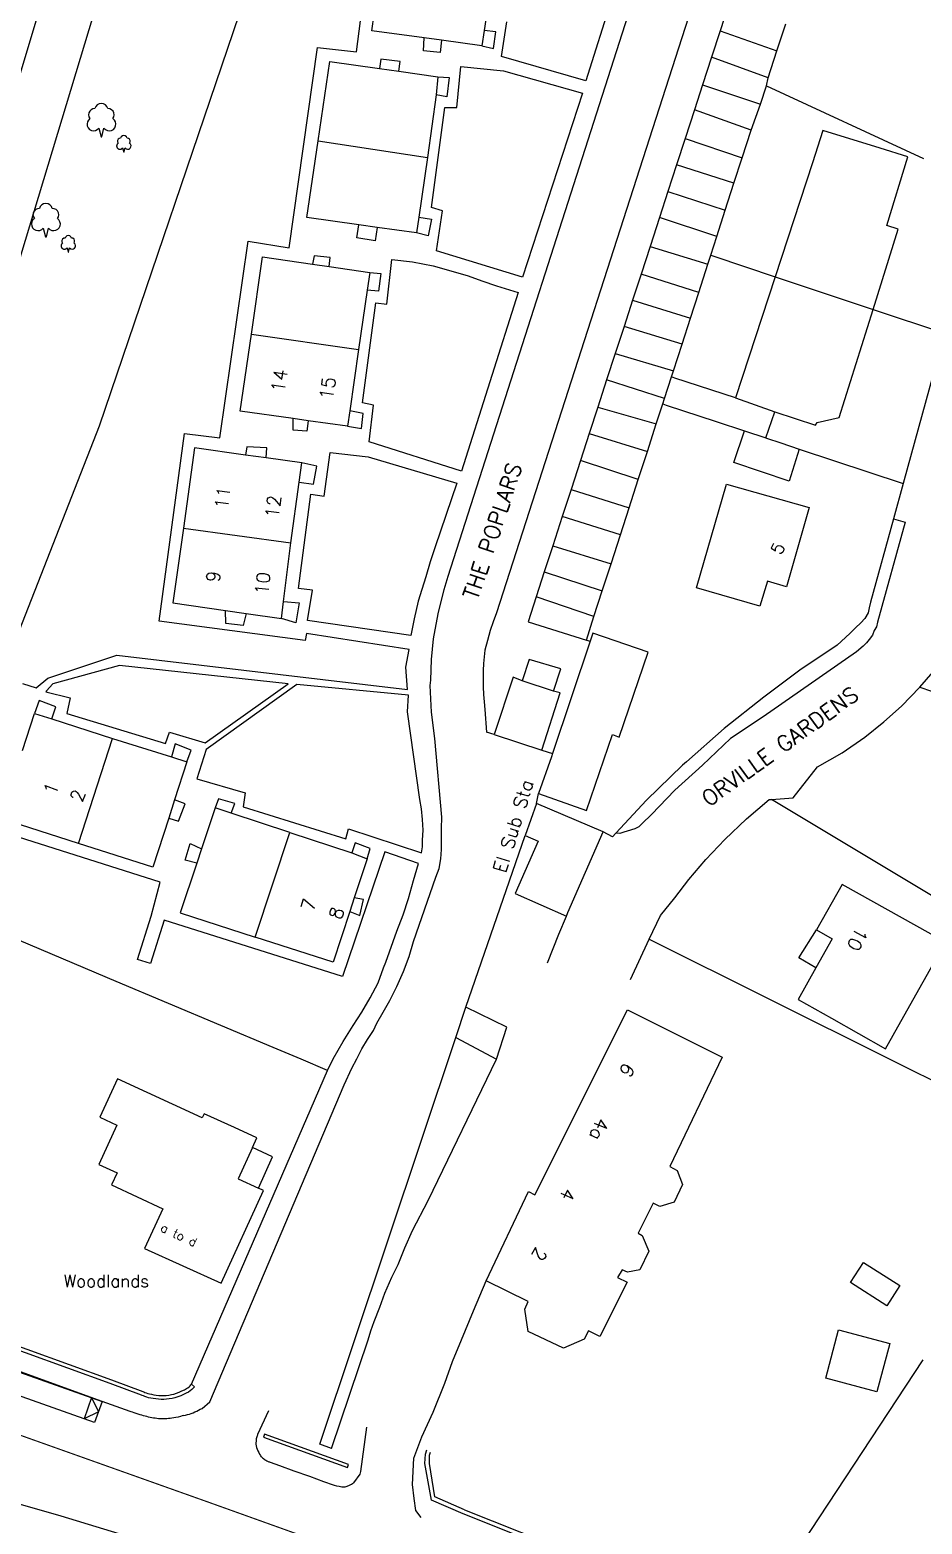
# Model space of a CAD drawing. Extents: x 427500 to 429848, y 434500 to 436505.
# Drawn here: x 428352.7 to 428433, y 435736.6 to 435871.1 of the extents above; entities that cross this region are included whole.
import ezdxf

# ---------------------------------------------------------------- set-up
doc = ezdxf.new("R2010")
doc.units = 0
doc.linetypes.add('1004', pattern=[6, 4, -2])
for name, color, linetype in [('LPTIP_Ex_Base', 8, 'Continuous'), ('PRO-MARKINGS', 7, 'Continuous'), ('PROPOSED', 1, 'Continuous')]:
    doc.layers.add(name, color=color, linetype=linetype)
doc.styles.add('MtXpl_Romans', font='romans__.ttf')

msp = doc.modelspace()

# ---------------------------------------------------------------- linework, layer by layer
at = {"layer": 'LPTIP_Ex_Base', "color": 251, "true_color": 0x636466}
for p, q in [((428339.87, 435810.97), (428370.05, 435910.85)), ((428383.7, 435908.2), (428358.95, 435835.4)), ((428390.35, 435821.9), (428411.3, 435887.25)), ((428382.1, 435869.1), (428384.3, 435886.1)), ((428335.28, 435812.07), (428356.91, 435883.93)), ((428407.5, 435881.55), (428402.75, 435866.5)), ((428414.9, 435881.35), (428394.7, 435818.6)), ((428383.5, 435871), (428384.41, 435877.56)), ((428394.35, 435876.15), (428393.6, 435871.04)), ((428415.58, 435873.32), (428414.83, 435871.01)), ((428388.21, 435870.36), (428383.5, 435871)), ((428393.6, 435871.04), (428393.4, 435869.65)), ((428394.65, 435870.9), (428393.6, 435871.04)), ((428394.45, 435869.4), (428394.65, 435870.9)), ((428395.15, 435868.7), (428395.65, 435871.8)), ((428414.83, 435871.01), (428414.06, 435868.63)), ((428414.83, 435871.01), (428419.92, 435869.21)), ((428419.92, 435869.21), (428420.73, 435871.62)), ((428376.05, 435851.45), (428378.6, 435869.5)), ((428378.6, 435869.5), (428382.1, 435869.1)), ((428388.15, 435869.2), (428388.21, 435870.36)), ((428389.77, 435870.15), (428388.21, 435870.36)), ((428389.77, 435870.15), (428389.65, 435869.05)), ((428393.4, 435869.65), (428389.77, 435870.15)), ((428393.4, 435869.65), (428394.45, 435869.4)), ((428378.66, 435861.09), (428379.7, 435868.25)), ((428379.7, 435868.25), (428384.17, 435867.61)), ((428384.3, 435868.45), (428384.17, 435867.61)), ((428386.05, 435868.25), (428384.3, 435868.45)), ((428385.92, 435867.36), (428386.05, 435868.25)), ((428389.65, 435869.05), (428388.15, 435869.2)), ((428402.75, 435866.5), (428395.15, 435868.7)), ((428414.06, 435868.63), (428413.25, 435866.15)), ((428419.14, 435866.77), (428414.06, 435868.63)), ((428419.14, 435866.77), (428419.92, 435869.21)), ((428384.17, 435867.61), (428385.92, 435867.36)), ((428385.92, 435867.36), (428389.44, 435866.86)), ((428389.44, 435866.86), (428389.27, 435865.25)), ((428389.44, 435866.86), (428390.45, 435866.8)), ((428390.45, 435866.8), (428390.25, 435865.05)), ((428391.15, 435864.1), (428391.5, 435867.8)), ((428391.5, 435867.8), (428395.35, 435867.4)), ((428395.35, 435867.4), (428402.44, 435865.4)), ((428419, 435866.04), (428419.14, 435866.77)), ((428402.44, 435865.4), (428397.04, 435848.81)), ((428413.25, 435866.15), (428412.52, 435863.89)), ((428413.25, 435866.15), (428418.47, 435864.41)), ((428418.47, 435864.41), (428419, 435866.04)), ((428419, 435866.04), (428433.14, 435859.52)), ((428389.27, 435865.25), (428388.5, 435859.6)), ((428388.85, 435855.1), (428390.05, 435864.1)), ((428390.25, 435865.05), (428389.27, 435865.25)), ((428390.05, 435864.1), (428391.15, 435864.1)), ((428417.62, 435862.06), (428418.47, 435864.41)), ((428412.52, 435863.89), (428411.68, 435861.32)), ((428417.62, 435862.06), (428412.52, 435863.89)), ((428411.68, 435861.32), (428410.9, 435858.92)), ((428411.68, 435861.32), (428416.82, 435859.58)), ((428416.82, 435859.58), (428417.62, 435862.06)), ((428424.06, 435862.04), (428423.15, 435859.1)), ((428429.24, 435860.44), (428424.06, 435862.04)), ((428377.65, 435854.2), (428378.66, 435861.09)), ((428378.66, 435861.09), (428388.5, 435859.6)), ((428431.73, 435859.67), (428429.24, 435860.44)), ((428388.5, 435859.6), (428387.71, 435854.23)), ((428410.9, 435858.92), (428410.13, 435856.54)), ((428416.07, 435857.28), (428410.9, 435858.92)), ((428416.07, 435857.28), (428416.82, 435859.58)), ((428423.15, 435859.1), (428419.78, 435848.85)), ((428429.84, 435853.46), (428431.73, 435859.67)), ((428415.29, 435854.84), (428416.07, 435857.28)), ((428410.13, 435856.54), (428409.36, 435854.18)), ((428410.13, 435856.54), (428415.29, 435854.84)), ((428389.85, 435854.8), (428388.85, 435855.1)), ((428389.3, 435851.2), (428389.85, 435854.8)), ((428414.53, 435852.49), (428415.29, 435854.84)), ((428382.33, 435853.54), (428377.65, 435854.2)), ((428382.15, 435852.35), (428382.33, 435853.54)), ((428383.97, 435853.3), (428382.33, 435853.54)), ((428383.97, 435853.3), (428383.8, 435852.1)), ((428387.5, 435852.8), (428383.97, 435853.3)), ((428387.71, 435854.23), (428387.5, 435852.8)), ((428387.71, 435854.23), (428388.85, 435854.05)), ((428388.85, 435854.05), (428388.55, 435852.55)), ((428409.36, 435854.18), (428408.52, 435851.59)), ((428414.53, 435852.49), (428409.36, 435854.18)), ((428430.85, 435853.15), (428429.84, 435853.46)), ((428369.8, 435834.35), (428372.35, 435852.05)), ((428372.35, 435852.05), (428376.05, 435851.45)), ((428383.8, 435852.1), (428382.15, 435852.35)), ((428388.55, 435852.55), (428387.5, 435852.8)), ((428413.98, 435850.79), (428414.53, 435852.49)), ((428428.59, 435845.92), (428430.85, 435853.15)), ((428372.65, 435843.69), (428373.65, 435850.65)), ((428373.65, 435850.65), (428378.16, 435850)), ((428378.3, 435850.75), (428378.16, 435850)), ((428379.75, 435850.6), (428378.3, 435850.75)), ((428379.66, 435849.78), (428379.75, 435850.6)), ((428397.04, 435848.81), (428389.3, 435851.2)), ((428408.52, 435851.59), (428407.71, 435849.08)), ((428408.52, 435851.59), (428413.72, 435849.98)), ((428413.72, 435849.98), (428413.98, 435850.79)), ((428413.98, 435850.79), (428414.25, 435850.7)), ((428414.25, 435850.7), (428419.78, 435848.85)), ((428378.16, 435850), (428379.66, 435849.78)), ((428379.66, 435849.78), (428383.3, 435849.25)), ((428383.3, 435849.25), (428383.07, 435847.66)), ((428383.3, 435849.25), (428384.3, 435849.15)), ((428384.85, 435846.4), (428385.3, 435850.4)), ((428385.3, 435850.4), (428387.15, 435850.2)), ((428387.15, 435850.2), (428389, 435849.85)), ((428389, 435849.85), (428390.6, 435849.4)), ((428390.6, 435849.4), (428392.15, 435848.95)), ((428412.9, 435847.44), (428413.72, 435849.98)), ((428384.3, 435849.15), (428384.1, 435847.55)), ((428392.15, 435848.95), (428393.4, 435848.5)), ((428393.4, 435848.5), (428394.7, 435848.05)), ((428394.7, 435848.05), (428396.65, 435847.45)), ((428407.71, 435849.08), (428406.95, 435846.76)), ((428412.9, 435847.44), (428407.71, 435849.08)), ((428419.78, 435848.85), (428416.2, 435837.95)), ((428419.78, 435848.85), (428428.59, 435845.92)), ((428383.07, 435847.66), (428382.3, 435842.3)), ((428384.1, 435847.55), (428383.07, 435847.66)), ((428396.65, 435847.45), (428391.56, 435831.37)), ((428406.95, 435846.76), (428406.18, 435844.39)), ((428406.95, 435846.76), (428412.15, 435845.13)), ((428412.15, 435845.13), (428412.9, 435847.44)), ((428382.65, 435837.5), (428383.85, 435846.5)), ((428383.85, 435846.5), (428384.85, 435846.4)), ((428425.55, 435836.2), (428428.59, 435845.92)), ((428428.59, 435845.92), (428435.03, 435843.77)), ((428406.18, 435844.39), (428405.39, 435841.96)), ((428411.4, 435842.8), (428406.18, 435844.39)), ((428411.4, 435842.8), (428412.15, 435845.13)), ((428371.65, 435836.75), (428372.65, 435843.69)), ((428372.65, 435843.69), (428382.3, 435842.3)), ((428410.62, 435840.38), (428411.4, 435842.8)), ((428435.03, 435843.77), (428431.3, 435830.25)), ((428382.3, 435842.3), (428381.5, 435836.78)), ((428405.39, 435841.96), (428404.62, 435839.58)), ((428405.39, 435841.96), (428410.62, 435840.38)), ((428409.82, 435837.91), (428410.45, 435839.84)), ((428410.45, 435839.84), (428410.62, 435840.38)), ((428410.76, 435839.74), (428410.45, 435839.84)), ((428404.62, 435839.58), (428403.83, 435837.13)), ((428409.82, 435837.91), (428404.62, 435839.58)), ((428416.2, 435837.95), (428410.76, 435839.74)), ((428383.65, 435837.3), (428382.65, 435837.5)), ((428383.25, 435834), (428383.65, 435837.3)), ((428403.83, 435837.13), (428403.05, 435834.75)), ((428403.83, 435837.13), (428409.08, 435835.61)), ((428409.08, 435835.61), (428409.66, 435837.41)), ((428409.66, 435837.41), (428409.82, 435837.91)), ((428409.66, 435837.41), (428409.98, 435837.31)), ((428409.98, 435837.31), (428414.48, 435835.84)), ((428416.2, 435837.95), (428419.74, 435836.71)), ((428376.4, 435836.09), (428371.65, 435836.75)), ((428377.76, 435835.89), (428376.4, 435836.09)), ((428376.4, 435835.05), (428376.4, 435836.09)), ((428377.76, 435835.89), (428377.65, 435834.95)), ((428381.3, 435835.4), (428377.76, 435835.89)), ((428381.5, 435836.78), (428381.3, 435835.4)), ((428382.7, 435836.55), (428381.5, 435836.78)), ((428382.55, 435835.2), (428382.7, 435836.55)), ((428414.48, 435835.84), (428417.01, 435834.99)), ((428418.93, 435834.35), (428419.74, 435836.71)), ((428419.74, 435836.71), (428423.4, 435835.5)), ((428423.4, 435835.5), (428423.55, 435835.75)), ((428423.55, 435835.75), (428425.55, 435836.2)), ((428358.95, 435835.4), (428348.15, 435807.82)), ((428358.95, 435835.4), (428358.95, 435835.4)), ((428364.35, 435817.85), (428366.65, 435834.75)), ((428366.65, 435834.75), (428369.8, 435834.35)), ((428377.65, 435834.95), (428376.4, 435835.05)), ((428381.3, 435835.4), (428382.55, 435835.2)), ((428403.05, 435834.75), (428402.26, 435832.31)), ((428403.05, 435834.75), (428408.28, 435833.14)), ((428408.28, 435833.14), (428409.08, 435835.61)), ((428416.05, 435832.15), (428417.01, 435834.99)), ((428417.01, 435834.99), (428418.93, 435834.35)), ((428367.55, 435833.45), (428366.54, 435826.24)), ((428372.13, 435832.81), (428367.55, 435833.45)), ((428372.25, 435833.55), (428372.13, 435832.81)), ((428374.05, 435833.45), (428372.25, 435833.55)), ((428373.97, 435832.55), (428374.05, 435833.45)), ((428391.56, 435831.37), (428383.25, 435834)), ((428407.46, 435830.6), (428408.28, 435833.14)), ((428418.93, 435834.35), (428419, 435834.33)), ((428419, 435834.33), (428420.3, 435833.9)), ((428420.3, 435833.9), (428421.94, 435833.35)), ((428421.94, 435833.35), (428421.05, 435830.45)), ((428421.94, 435833.35), (428431.3, 435830.25)), ((428373.97, 435832.55), (428372.13, 435832.81)), ((428377.2, 435832.1), (428373.97, 435832.55)), ((428376.96, 435830.38), (428377.2, 435832.1)), ((428378.55, 435831.8), (428377.2, 435832.1)), ((428378.25, 435830.2), (428378.55, 435831.8)), ((428379.2, 435829.1), (428379.75, 435833.05)), ((428379.75, 435833.05), (428383.15, 435832.65)), ((428383.15, 435832.65), (428391.13, 435830.28)), ((428402.26, 435832.31), (428401.42, 435829.71)), ((428407.46, 435830.6), (428402.26, 435832.31)), ((428421.05, 435830.45), (428416.05, 435832.15)), ((428376.2, 435824.9), (428376.96, 435830.38)), ((428376.96, 435830.38), (428378.25, 435830.2)), ((428406.65, 435828.07), (428407.46, 435830.6)), ((428376.9, 435820.8), (428378, 435829.3)), ((428378, 435829.3), (428379.2, 435829.1)), ((428391.13, 435830.28), (428389.2, 435824.55)), ((428401.42, 435829.71), (428400.63, 435827.28)), ((428401.42, 435829.71), (428406.65, 435828.07)), ((428412.7, 435820.85), (428415.4, 435830.2)), ((428415.4, 435830.2), (428422.83, 435828.08)), ((428431.3, 435830.25), (428430.42, 435827.06)), ((428405.86, 435825.62), (428406.65, 435828.07)), ((428422.83, 435828.08), (428420.8, 435820.95)), ((428400.63, 435827.28), (428399.77, 435824.63)), ((428405.86, 435825.62), (428400.63, 435827.28)), ((428430.42, 435827.06), (428428.35, 435819.55)), ((428431.48, 435826.78), (428429, 435817.75)), ((428430.42, 435827.06), (428431.48, 435826.78)), ((428366.54, 435826.24), (428365.6, 435819.5)), ((428366.54, 435826.24), (428376.2, 435824.9)), ((428405.01, 435823), (428405.86, 435825.62)), ((428375.54, 435819.62), (428376.2, 435824.9)), ((428389.2, 435824.55), (428388.75, 435823.2)), ((428399.77, 435824.63), (428399.01, 435822.28)), ((428399.77, 435824.63), (428405.01, 435823)), ((428388.75, 435823.2), (428388.35, 435821.85)), ((428404.23, 435820.59), (428405.01, 435823)), ((428388.35, 435821.85), (428388, 435820.7)), ((428390, 435820.7), (428390.35, 435821.9)), ((428399.01, 435822.28), (428398.27, 435820.03)), ((428399.01, 435822.28), (428404.23, 435820.59)), ((428419.1, 435821.45), (428418.4, 435819.2)), ((428420.8, 435820.95), (428419.1, 435821.45)), ((428375.35, 435818.1), (428375.54, 435819.62)), ((428375.54, 435819.62), (428376.95, 435819.5)), ((428378.15, 435820.65), (428376.9, 435820.8)), ((428377.7, 435817.9), (428378.15, 435820.65)), ((428387.65, 435819.65), (428387.3, 435818.05)), ((428388, 435820.7), (428387.65, 435819.65)), ((428389.45, 435818.5), (428390, 435820.7)), ((428398.27, 435820.03), (428397.55, 435817.8)), ((428403.48, 435818.28), (428398.27, 435820.03)), ((428403.48, 435818.28), (428404.23, 435820.59)), ((428418.4, 435819.2), (428412.7, 435820.85)), ((428365.6, 435819.5), (428370.32, 435818.82)), ((428370.32, 435818.82), (428372.19, 435818.55)), ((428370.35, 435817.65), (428370.32, 435818.82)), ((428372.19, 435818.55), (428371.9, 435817.45)), ((428372.19, 435818.55), (428375.35, 435818.1)), ((428376.95, 435819.5), (428376.65, 435817.7)), ((428389.05, 435816.25), (428389.45, 435818.5)), ((428394.7, 435818.6), (428394.4, 435817.8)), ((428402.8, 435816.15), (428403.48, 435818.28)), ((428428.15, 435818.6), (428427.85, 435818.1)), ((428428.25, 435819.05), (428428.15, 435818.6)), ((428428.35, 435819.55), (428428.25, 435819.05)), ((428377.5, 435816.1), (428364.35, 435817.85)), ((428371.9, 435817.45), (428370.35, 435817.65)), ((428376.65, 435817.7), (428375.35, 435818.1)), ((428387, 435816.55), (428377.7, 435817.9)), ((428387.3, 435818.05), (428387, 435816.55)), ((428394.15, 435817), (428393.9, 435816.1)), ((428394.4, 435817.8), (428394.15, 435817)), ((428397.55, 435817.8), (428402.8, 435816.15)), ((428427, 435817.25), (428426.5, 435816.75)), ((428427.5, 435817.7), (428427, 435817.25)), ((428427.85, 435818.1), (428427.5, 435817.7)), ((428428.7, 435817), (428428.55, 435816.6)), ((428428.9, 435817.35), (428428.7, 435817)), ((428429, 435817.75), (428428.9, 435817.35)), ((428377.6, 435816.75), (428377.5, 435816.1)), ((428386.85, 435815.3), (428377.6, 435816.75)), ((428388.85, 435814.4), (428389.05, 435816.25)), ((428393.9, 435816.1), (428393.65, 435815.25)), ((428403.15, 435816.04), (428399.75, 435805.94)), ((428402.8, 435816.15), (428403.15, 435816.04)), ((428403.39, 435816.76), (428403.15, 435816.04)), ((428408.35, 435815.05), (428403.39, 435816.76)), ((428425.35, 435815.7), (428422, 435813.45)), ((428426.5, 435816.75), (428425.35, 435815.7)), ((428427.7, 435815.6), (428427.1, 435815.1)), ((428428, 435815.9), (428427.7, 435815.6)), ((428428.25, 435816.2), (428428, 435815.9)), ((428428.55, 435816.6), (428428.25, 435816.2)), ((428354.33, 435812.73), (428360.55, 435814.8)), ((428360.55, 435814.8), (428386.7, 435811.7)), ((428386.55, 435813.7), (428386.85, 435815.3)), ((428388.8, 435812.55), (428388.85, 435814.4)), ((428393.65, 435815.25), (428393.55, 435814.05)), ((428397.65, 435814.4), (428397.03, 435812.48)), ((428400.5, 435813.55), (428397.65, 435814.4)), ((428405.75, 435807.4), (428408.35, 435815.05)), ((428427.1, 435815.1), (428418.7, 435809.25)), ((428360.8, 435813.85), (428354.8, 435812.2)), ((428375.95, 435812.2), (428360.8, 435813.85)), ((428386.7, 435811.7), (428386.55, 435813.7)), ((428393.55, 435814.05), (428393.5, 435813.4)), ((428393.5, 435813.4), (428393.5, 435811.95)), ((428399.85, 435811.55), (428400.5, 435813.55)), ((428422, 435813.45), (428418.75, 435811)), ((428432.8, 435811.9), (428434.4, 435813.75)), ((428352.05, 435812.25), (428353.3, 435811.85)), ((428353.3, 435811.85), (428354.33, 435812.73)), ((428354.22, 435811.58), (428354.15, 435811.5)), ((428354.8, 435812.2), (428354.22, 435811.58)), ((428368.5, 435806.9), (428375.95, 435812.2)), ((428376.75, 435812.15), (428368.6, 435806.3)), ((428386.8, 435811.2), (428376.75, 435812.15)), ((428388.75, 435812.05), (428388.8, 435812.55)), ((428388.85, 435809.65), (428388.75, 435812.05)), ((428393.5, 435811.95), (428393.55, 435811.25)), ((428396.2, 435812.8), (428394.5, 435807.65)), ((428397.03, 435812.48), (428396.2, 435812.8)), ((428399.85, 435811.55), (428397.03, 435812.48)), ((428400.45, 435811.4), (428399.85, 435811.55)), ((428431.15, 435810.2), (428432.8, 435811.9)), ((428432.8, 435811.9), (428441.45, 435808.92)), ((428353.55, 435810.7), (428353.15, 435809.55)), ((428355.05, 435810.15), (428353.55, 435810.7)), ((428354.15, 435811.5), (428356.35, 435810.95)), ((428356.35, 435810.95), (428356.05, 435809.55)), ((428386.7, 435809.7), (428386.8, 435811.2)), ((428393.55, 435811.25), (428393.6, 435810.6)), ((428393.6, 435810.6), (428393.65, 435809.9)), ((428398.8, 435806.25), (428400.45, 435811.4)), ((428418.75, 435811), (428415.2, 435808.2)), ((428429.55, 435808.8), (428431.15, 435810.2)), ((428352.07, 435806.21), (428353.15, 435809.55)), ((428353.15, 435809.55), (428354.69, 435809.06)), ((428354.69, 435809.06), (428355.05, 435810.15)), ((428354.69, 435809.06), (428360.15, 435807.3)), ((428356.05, 435809.55), (428364.93, 435806.83)), ((428387.8, 435801.8), (428386.7, 435809.7)), ((428389.15, 435807.3), (428388.85, 435809.65)), ((428393.65, 435809.9), (428393.82, 435807.87)), ((428418.7, 435809.25), (428415.75, 435807.3)), ((428364.93, 435806.83), (428365.3, 435807.85)), ((428365.3, 435807.85), (428368.5, 435806.9)), ((428394.5, 435807.65), (428393.82, 435807.87)), ((428394.5, 435807.65), (428398.8, 435806.25)), ((428402.8, 435800.8), (428405.15, 435807.65)), ((428405.15, 435807.65), (428405.75, 435807.4)), ((428415.2, 435808.2), (428411.8, 435805.2)), ((428427.85, 435807.4), (428429.55, 435808.8)), ((428357.1, 435797.85), (428360.15, 435807.3)), ((428360.15, 435807.3), (428365.46, 435805.64)), ((428365.8, 435806.8), (428365.46, 435805.64)), ((428367.25, 435806.25), (428365.8, 435806.8)), ((428366.85, 435805.2), (428367.25, 435806.25)), ((428368.6, 435806.3), (428367.75, 435803.65)), ((428389.8, 435800.2), (428389.15, 435807.3)), ((428398.8, 435806.25), (428399.75, 435805.94)), ((428415.75, 435807.3), (428413.25, 435804.9)), ((428425.8, 435806), (428427.85, 435807.4)), ((428365.46, 435805.64), (428366.85, 435805.2)), ((428366.85, 435805.2), (428365.75, 435801.77)), ((428399.65, 435805.65), (428398.5, 435802.33)), ((428399.75, 435805.94), (428399.65, 435805.65)), ((428411.45, 435804.9), (428408.2, 435801.75)), ((428413.25, 435804.9), (428410.75, 435802.65)), ((428411.8, 435805.2), (428411.45, 435804.9)), ((428423.6, 435804.75), (428425.8, 435806)), ((428367.75, 435803.65), (428372.1, 435802.4)), ((428421.4, 435801.95), (428423.6, 435804.75)), ((428372.1, 435802.4), (428371.9, 435801.15)), ((428398.3, 435801.45), (428398.5, 435802.33)), ((428398.5, 435802.33), (428402.8, 435800.8)), ((428410.75, 435802.65), (428408.65, 435800.45)), ((428365.75, 435801.77), (428365.22, 435800.11)), ((428366.7, 435801.4), (428365.75, 435801.77)), ((428366.1, 435799.85), (428366.7, 435801.4)), ((428369.4, 435801.05), (428368.17, 435797.36)), ((428369.7, 435801.85), (428369.4, 435801.05)), ((428370.83, 435800.58), (428369.4, 435801.05)), ((428371.15, 435801.45), (428369.7, 435801.85)), ((428370.83, 435800.58), (428371.15, 435801.45)), ((428371.9, 435801.15), (428381.15, 435798.25)), ((428387.95, 435800.95), (428387.8, 435801.8)), ((428388.05, 435800), (428387.95, 435800.95)), ((428398.3, 435801.45), (428397.3, 435798.55)), ((428404.3, 435798.9), (428398.3, 435801.45)), ((428408.2, 435801.75), (428405.45, 435798.78)), ((428417.2, 435800.05), (428419.25, 435801.8)), ((428419.25, 435801.8), (428419.45, 435801.81)), ((428419.45, 435801.81), (428421.4, 435801.95)), ((428437.67, 435790.85), (428419.45, 435801.81)), ((428357.1, 435797.85), (428350.1, 435800.1)), ((428365.22, 435800.11), (428363.8, 435795.7)), ((428365.22, 435800.11), (428366.1, 435799.85)), ((428376.11, 435798.84), (428370.83, 435800.58)), ((428388.1, 435799.05), (428388.05, 435800)), ((428389.75, 435799.2), (428389.8, 435800.2)), ((428407.8, 435799.65), (428407.5, 435799.35)), ((428408.65, 435800.45), (428407.8, 435799.65)), ((428415.25, 435798.2), (428417.2, 435800.05)), ((428364.45, 435794.35), (428349.65, 435799.05)), ((428373, 435789.4), (428376.11, 435798.84)), ((428376.11, 435798.84), (428381.69, 435797.01)), ((428381.15, 435798.25), (428381.4, 435799.15)), ((428381.4, 435799.15), (428387.95, 435797)), ((428388.05, 435798.15), (428388.1, 435799.05)), ((428388.05, 435797.55), (428388.05, 435798.15)), ((428389.75, 435797.3), (428389.75, 435799.2)), ((428391.96, 435783.09), (428397.3, 435798.55)), ((428397.3, 435798.55), (428398.45, 435798.05)), ((428401.14, 435791.63), (428404.3, 435798.9)), ((428405.15, 435798.45), (428404.3, 435798.9)), ((428405.45, 435798.78), (428405.15, 435798.45)), ((428405.8, 435798.75), (428405.45, 435798.78)), ((428406.15, 435798.85), (428405.8, 435798.75)), ((428406.45, 435798.95), (428406.15, 435798.85)), ((428407.15, 435799.15), (428406.45, 435798.95)), ((428407.5, 435799.35), (428407.15, 435799.15)), ((428413.55, 435796.4), (428415.25, 435798.2)), ((428363.8, 435795.7), (428357.1, 435797.85)), ((428366.7, 435796.35), (428367.15, 435797.85)), ((428367.15, 435797.85), (428368.17, 435797.36)), ((428368.17, 435797.36), (428367.74, 435796.07)), ((428384.65, 435797.1), (428380.85, 435785.85)), ((428382, 435797.9), (428381.69, 435797.01)), ((428381.69, 435797.01), (428383.07, 435796.47)), ((428383.35, 435797.4), (428382, 435797.9)), ((428383.07, 435796.47), (428383.35, 435797.4)), ((428387.7, 435796.05), (428384.65, 435797.1)), ((428387.95, 435797), (428388.05, 435797.55)), ((428389.7, 435796.45), (428389.75, 435797.3)), ((428398.45, 435798.05), (428396.4, 435793.35)), ((428367.74, 435796.07), (428366.25, 435791.6)), ((428367.74, 435796.07), (428366.7, 435796.35)), ((428383.07, 435796.47), (428381.91, 435792.95)), ((428387.25, 435794.5), (428387.7, 435796.05)), ((428389.25, 435794.8), (428389.55, 435795.6)), ((428389.55, 435795.6), (428389.7, 435796.45)), ((428412, 435794.6), (428413.55, 435796.4)), ((428363.65, 435791.3), (428364.45, 435794.35)), ((428386.8, 435792.9), (428387.25, 435794.5)), ((428387.25, 435789), (428389.25, 435794.8)), ((428410.75, 435792.95), (428412, 435794.6)), ((428425.8, 435794.15), (428423.5, 435790.05)), ((428435.1, 435788.95), (428425.8, 435794.15)), ((428381.91, 435792.95), (428381.51, 435791.72)), ((428382.75, 435792.8), (428381.91, 435792.95)), ((428382.4, 435791.35), (428382.75, 435792.8)), ((428386.3, 435791.4), (428386.8, 435792.9)), ((428396.4, 435793.35), (428401, 435791.3)), ((428409.45, 435791.35), (428410.75, 435792.95)), ((428366.25, 435791.6), (428373, 435789.4)), ((428381.51, 435791.72), (428380, 435787.15)), ((428381.51, 435791.72), (428382.4, 435791.35)), ((428385.75, 435789.95), (428386.3, 435791.4)), ((428401, 435791.3), (428401.14, 435791.63)), ((428360.5, 435785.42), (428349.58, 435790.03)), ((428362.41, 435787.39), (428363.65, 435791.3)), ((428364.81, 435790.93), (428363.57, 435787.02)), ((428380.85, 435785.85), (428364.81, 435790.93)), ((428400.33, 435789.66), (428401, 435791.3)), ((428408.45, 435789.23), (428409.45, 435791.35)), ((428421.9, 435787.55), (428423.5, 435790.05)), ((428423.5, 435790.05), (428424.9, 435789.25)), ((428380, 435787.15), (428373, 435789.4)), ((428384.75, 435787.15), (428385.75, 435789.95)), ((428386.85, 435787.65), (428387.25, 435789)), ((428399.3, 435787.1), (428400.33, 435789.66)), ((428406.75, 435785.6), (428408.45, 435789.23)), ((428408.45, 435789.23), (428430.03, 435778.45)), ((428424.9, 435789.25), (428423.44, 435786.64)), ((428431.1, 435781.8), (428435.1, 435788.95)), ((428363.57, 435787.02), (428362.41, 435787.39)), ((428386.35, 435786.3), (428386.85, 435787.65)), ((428423.44, 435786.64), (428421.9, 435787.55)), ((428384.05, 435785.3), (428384.55, 435786.65)), ((428384.55, 435786.65), (428384.75, 435787.15)), ((428385.75, 435784.95), (428386.35, 435786.3)), ((428423.44, 435786.64), (428421.85, 435783.8)), ((428374.62, 435779.46), (428360.5, 435785.42)), ((428383.35, 435783.95), (428384.05, 435785.3)), ((428385.1, 435783.7), (428385.75, 435784.95)), ((428382.6, 435782.65), (428383.35, 435783.95)), ((428384.5, 435782.65), (428385.1, 435783.7)), ((428421.85, 435783.8), (428424.85, 435782.1)), ((428381.8, 435781.45), (428382.6, 435782.65)), ((428383.95, 435781.65), (428384.5, 435782.65)), ((428391.05, 435780.38), (428391.96, 435783.09)), ((428395.65, 435781.3), (428391.96, 435783.09)), ((428398.15, 435766.2), (428406.5, 435782.85)), ((428406.5, 435782.85), (428415, 435778.6)), ((428424.85, 435782.1), (428429.72, 435779.34)), ((428380.9, 435780), (428381.8, 435781.45)), ((428383.1, 435780.2), (428383.65, 435781)), ((428383.65, 435781), (428383.95, 435781.65)), ((428394.71, 435778.41), (428395.65, 435781.3)), ((428429.72, 435779.34), (428431.1, 435781.8)), ((428377.12, 435778.41), (428374.62, 435779.46)), ((428378.8, 435743.75), (428391.05, 435780.38)), ((428380, 435778.45), (428380.9, 435780)), ((428382.15, 435778.45), (428382.6, 435779.35)), ((428382.6, 435779.35), (428383.1, 435780.2)), ((428391.05, 435780.38), (428394.71, 435778.41)), ((428379.5, 435777.4), (428377.12, 435778.41)), ((428379.5, 435777.4), (428380, 435778.45)), ((428381.7, 435777.6), (428382.15, 435778.45)), ((428388.55, 435765.7), (428394.71, 435778.41)), ((428415, 435778.6), (428410.3, 435768.75)), ((428430.03, 435778.45), (428444.65, 435771.15)), ((428360.6, 435776.64), (428359.02, 435773.19)), ((428368.24, 435773.14), (428360.6, 435776.64)), ((428367.28, 435749.16), (428379.5, 435777.4)), ((428381, 435776.1), (428381.7, 435777.6)), ((428368.93, 435747.57), (428381, 435776.1)), ((428359.02, 435773.19), (428360.56, 435772.48)), ((428368.41, 435773.51), (428368.24, 435773.14)), ((428371.14, 435772.26), (428368.41, 435773.51)), ((428360.56, 435772.48), (428358.93, 435768.94)), ((428373.14, 435771.35), (428371.14, 435772.26)), ((428372.74, 435770.46), (428373.14, 435771.35)), ((428372.74, 435770.46), (428371.45, 435767.64)), ((428374.56, 435769.63), (428372.74, 435770.46)), ((428358.93, 435768.94), (428360.57, 435768.19)), ((428373.28, 435766.81), (428374.56, 435769.63)), ((428410.3, 435768.75), (428410.95, 435768.4)), ((428360.57, 435768.19), (428360.06, 435767.1)), ((428371.45, 435767.64), (428373.28, 435766.81)), ((428411.45, 435767.15), (428410.7, 435765.55)), ((428410.95, 435768.4), (428411.45, 435767.15)), ((428360.06, 435767.1), (428364.7, 435764.96)), ((428369.94, 435758.26), (428373.73, 435766.6)), ((428373.73, 435766.6), (428373.28, 435766.81)), ((428393.78, 435758.47), (428397.6, 435766.5)), ((428397.6, 435766.5), (428398.15, 435766.2)), ((428364.7, 435764.96), (428363.05, 435761.39)), ((428387.15, 435763), (428388.55, 435765.7)), ((428408.8, 435765.45), (428407.45, 435762.75)), ((428409.4, 435765.15), (428408.8, 435765.45)), ((428410.7, 435765.55), (428409.4, 435765.15)), ((428386.45, 435761.45), (428387.15, 435763)), ((428407.45, 435762.75), (428407.8, 435762.55)), ((428407.8, 435762.55), (428408.4, 435761.15)), ((428363.05, 435761.39), (428369.94, 435758.26)), ((428385.85, 435759.95), (428386.45, 435761.45)), ((428408.4, 435761.15), (428407.6, 435759.45)), ((428385.3, 435758.8), (428385.85, 435759.95)), ((428406, 435759.45), (428405.6, 435758.75)), ((428406.5, 435759.25), (428406, 435759.45)), ((428407.6, 435759.45), (428406.5, 435759.25)), ((428426.56, 435758.3), (428427.74, 435760.12)), ((428427.74, 435760.12), (428430.99, 435758.03)), ((428384.65, 435757.35), (428385.3, 435758.8)), ((428392.65, 435755.75), (428393.78, 435758.47)), ((428397.55, 435756.6), (428393.78, 435758.47)), ((428406.45, 435758.35), (428404, 435753.45)), ((428405.6, 435758.75), (428406.45, 435758.35)), ((428429.82, 435756.2), (428426.56, 435758.3)), ((428430.99, 435758.03), (428429.82, 435756.2)), ((428384.2, 435756.1), (428384.65, 435757.35)), ((428397.25, 435755.9), (428397.55, 435756.6)), ((428383.7, 435754.8), (428384.2, 435756.1)), ((428391.55, 435753.15), (428392.65, 435755.75)), ((428397.55, 435753.9), (428397.25, 435755.9)), ((428383.15, 435753.15), (428383.4, 435753.95)), ((428383.4, 435753.95), (428383.7, 435754.8)), ((428400.75, 435752.4), (428397.55, 435753.9)), ((428403, 435753.95), (428402.6, 435753.2)), ((428404, 435753.45), (428403, 435753.95)), ((428424.34, 435749.71), (428425.49, 435754.05)), ((428425.49, 435754.05), (428430.1, 435752.82)), ((428379.86, 435743.38), (428383.15, 435753.15)), ((428390.75, 435751.2), (428391.55, 435753.15)), ((428402.6, 435753.2), (428400.75, 435752.4)), ((428430.1, 435752.82), (428428.94, 435748.48)), ((428390.05, 435749.25), (428390.75, 435751.2)), ((428417.62, 435727.82), (428433.1, 435751.35)), ((428428.94, 435748.48), (428424.34, 435749.71)), ((428389, 435746.65), (428390.05, 435749.25)), ((428368.93, 435747.57), (428368.93, 435747.57)), ((428368.93, 435747.57), (428368.93, 435747.57)), ((428368.93, 435747.57), (428368.93, 435747.57)), ((428368.93, 435747.57), (428368.93, 435747.57)), ((428368.93, 435747.57), (428368.93, 435747.57)), ((428368.93, 435747.57), (428368.93, 435747.57)), ((428368.93, 435747.57), (428368.93, 435747.57)), ((428387.98, 435744.42), (428389, 435746.65)), ((428379.86, 435743.38), (428378.8, 435743.75))]:
    msp.add_line(p, q, dxfattribs=at)
for points in [[(428358.13, 435863.1), (428357.99, 435862.97), (428357.9, 435862.81), (428357.87, 435862.62), (428357.89, 435862.44), (428357.97, 435862.27), (428358.09, 435862.13), (428358.26, 435862.04), (428358.44, 435862.01), (428358.62, 435862.03), (428358.79, 435862.11), (428358.93, 435862.23), (428358.93, 435862.23), (428359.13, 435861.46), (428359.21, 435861.46), (428359.39, 435862.24), (428359.39, 435862.24), (428359.53, 435862.11), (428359.7, 435862.03), (428359.89, 435862.01), (428360.07, 435862.04), (428360.24, 435862.13), (428360.36, 435862.27), (428360.44, 435862.44), (428360.47, 435862.63), (428360.43, 435862.81), (428360.34, 435862.97), (428360.2, 435863.1), (428360.29, 435863.26), (428360.32, 435863.44), (428360.29, 435863.61), (428360.21, 435863.78), (428360.08, 435863.9), (428359.92, 435863.98), (428359.74, 435864), (428359.74, 435864), (428359.66, 435864.18), (428359.53, 435864.33), (428359.36, 435864.43), (428359.16, 435864.46), (428358.96, 435864.43), (428358.79, 435864.33), (428358.66, 435864.18), (428358.58, 435864), (428358.4, 435863.98), (428358.24, 435863.9), (428358.11, 435863.77), (428358.03, 435863.61), (428358, 435863.43), (428358.04, 435863.25), (428358.13, 435863.1)], [(428360.66, 435860.89), (428360.65, 435860.88), (428360.63, 435860.86), (428360.62, 435860.85), (428360.61, 435860.84), (428360.6, 435860.82), (428360.59, 435860.81), (428360.58, 435860.79), (428360.57, 435860.78), (428360.56, 435860.76), (428360.55, 435860.74), (428360.54, 435860.72), (428360.54, 435860.71), (428360.54, 435860.69), (428360.53, 435860.67), (428360.53, 435860.65), (428360.53, 435860.63), (428360.53, 435860.61), (428360.54, 435860.59), (428360.54, 435860.58), (428360.54, 435860.56), (428360.55, 435860.54), (428360.56, 435860.52), (428360.57, 435860.51), (428360.57, 435860.49), (428360.58, 435860.47), (428360.59, 435860.46), (428360.61, 435860.44), (428360.62, 435860.43), (428360.63, 435860.42), (428360.65, 435860.41), (428360.66, 435860.4), (428360.68, 435860.39), (428360.69, 435860.38), (428360.71, 435860.37), (428360.73, 435860.36), (428360.75, 435860.35), (428360.76, 435860.35), (428360.78, 435860.35), (428360.8, 435860.34), (428360.82, 435860.34), (428360.84, 435860.34), (428360.86, 435860.34), (428360.88, 435860.34), (428360.89, 435860.35), (428360.91, 435860.35), (428360.93, 435860.36), (428360.95, 435860.36), (428360.96, 435860.37), (428360.98, 435860.38), (428361, 435860.39), (428361.01, 435860.4), (428361.03, 435860.41), (428361.04, 435860.43), (428361.05, 435860.44), (428361.07, 435860.46), (428361.07, 435860.46), (428361.17, 435860.07), (428361.19, 435860.07), (428361.3, 435860.46), (428361.3, 435860.46), (428361.4, 435860.38), (428361.52, 435860.34), (428361.65, 435860.36), (428361.75, 435860.44), (428361.82, 435860.55), (428361.83, 435860.68), (428361.79, 435860.8), (428361.7, 435860.89), (428361.75, 435861), (428361.75, 435861.13), (428361.7, 435861.24), (428361.59, 435861.32), (428361.47, 435861.34), (428361.41, 435861.46), (428361.31, 435861.54), (428361.18, 435861.57), (428361.05, 435861.54), (428360.95, 435861.46), (428360.89, 435861.34), (428360.77, 435861.32), (428360.66, 435861.24), (428360.61, 435861.13), (428360.61, 435861), (428360.66, 435860.89)], [(428353.13, 435854.1), (428352.99, 435853.97), (428352.9, 435853.81), (428352.87, 435853.62), (428352.89, 435853.44), (428352.97, 435853.27), (428353.09, 435853.13), (428353.26, 435853.04), (428353.44, 435853.01), (428353.62, 435853.03), (428353.79, 435853.11), (428353.93, 435853.23), (428353.93, 435853.23), (428354.13, 435852.46), (428354.21, 435852.46), (428354.39, 435853.24), (428354.39, 435853.24), (428354.53, 435853.11), (428354.7, 435853.03), (428354.89, 435853.01), (428355.07, 435853.04), (428355.24, 435853.13), (428355.36, 435853.27), (428355.44, 435853.44), (428355.47, 435853.63), (428355.43, 435853.81), (428355.34, 435853.97), (428355.2, 435854.1), (428355.29, 435854.26), (428355.32, 435854.44), (428355.29, 435854.61), (428355.21, 435854.78), (428355.08, 435854.9), (428354.92, 435854.98), (428354.74, 435855), (428354.74, 435855), (428354.66, 435855.18), (428354.53, 435855.33), (428354.36, 435855.43), (428354.16, 435855.46), (428353.96, 435855.43), (428353.79, 435855.33), (428353.66, 435855.18), (428353.58, 435855), (428353.4, 435854.98), (428353.24, 435854.9), (428353.11, 435854.77), (428353.03, 435854.61), (428353, 435854.43), (428353.04, 435854.25), (428353.13, 435854.1)], [(428355.66, 435851.89), (428355.65, 435851.88), (428355.63, 435851.86), (428355.62, 435851.85), (428355.61, 435851.84), (428355.6, 435851.82), (428355.59, 435851.81), (428355.58, 435851.79), (428355.57, 435851.78), (428355.56, 435851.76), (428355.55, 435851.74), (428355.54, 435851.72), (428355.54, 435851.71), (428355.54, 435851.69), (428355.53, 435851.67), (428355.53, 435851.65), (428355.53, 435851.63), (428355.53, 435851.61), (428355.54, 435851.59), (428355.54, 435851.58), (428355.54, 435851.56), (428355.55, 435851.54), (428355.56, 435851.52), (428355.57, 435851.51), (428355.57, 435851.49), (428355.58, 435851.47), (428355.59, 435851.46), (428355.61, 435851.44), (428355.62, 435851.43), (428355.63, 435851.42), (428355.65, 435851.41), (428355.66, 435851.4), (428355.68, 435851.39), (428355.69, 435851.38), (428355.71, 435851.37), (428355.73, 435851.36), (428355.75, 435851.35), (428355.76, 435851.35), (428355.78, 435851.35), (428355.8, 435851.34), (428355.82, 435851.34), (428355.84, 435851.34), (428355.86, 435851.34), (428355.88, 435851.34), (428355.89, 435851.35), (428355.91, 435851.35), (428355.93, 435851.36), (428355.95, 435851.36), (428355.96, 435851.37), (428355.98, 435851.38), (428356, 435851.39), (428356.01, 435851.4), (428356.03, 435851.41), (428356.04, 435851.43), (428356.05, 435851.44), (428356.07, 435851.46), (428356.07, 435851.46), (428356.17, 435851.07), (428356.19, 435851.07), (428356.3, 435851.46), (428356.3, 435851.46), (428356.4, 435851.38), (428356.52, 435851.34), (428356.65, 435851.36), (428356.75, 435851.44), (428356.82, 435851.55), (428356.83, 435851.68), (428356.79, 435851.8), (428356.7, 435851.89), (428356.75, 435852), (428356.75, 435852.13), (428356.7, 435852.24), (428356.59, 435852.32), (428356.47, 435852.34), (428356.41, 435852.46), (428356.31, 435852.54), (428356.18, 435852.57), (428356.05, 435852.54), (428355.95, 435852.46), (428355.89, 435852.34), (428355.77, 435852.32), (428355.66, 435852.24), (428355.61, 435852.13), (428355.61, 435852), (428355.66, 435851.89)]]:
    msp.add_lwpolyline(points, dxfattribs=at)
at = {"layer": 'LPTIP_Ex_Base', "color": 251, "true_color": 0x636466, "flags": 128}
for points in [[(428348.61, 435753.7), (428360.07, 435749.54), (428362.88, 435748.5), (428362.97, 435748.47), (428363.07, 435748.42), (428363.2, 435748.37), (428363.34, 435748.33), (428363.49, 435748.28), (428363.67, 435748.25), (428363.88, 435748.21), (428364.09, 435748.17), (428364.32, 435748.15), (428364.54, 435748.14), (428364.76, 435748.14), (428364.99, 435748.15), (428365.23, 435748.18), (428365.46, 435748.22), (428365.69, 435748.27), (428365.92, 435748.34), (428366.17, 435748.44), (428366.41, 435748.55), (428366.64, 435748.66), (428366.82, 435748.76), (428366.95, 435748.84), (428367.06, 435748.93), (428367.15, 435749.02), (428367.22, 435749.1), (428367.28, 435749.16), (428367.53, 435748.91)], [(428367.53, 435748.91), (428367.48, 435748.85), (428367.4, 435748.77), (428367.3, 435748.67), (428367.16, 435748.56), (428367, 435748.45), (428366.8, 435748.35), (428366.56, 435748.23), (428366.31, 435748.12), (428366.04, 435748.01), (428365.78, 435747.93), (428365.53, 435747.87), (428365.27, 435747.83), (428365.02, 435747.81), (428364.77, 435747.79), (428364.53, 435747.79), (428364.29, 435747.8), (428364.05, 435747.83), (428363.82, 435747.86), (428363.6, 435747.9), (428363.41, 435747.94), (428363.24, 435747.99), (428363.08, 435748.05), (428362.94, 435748.1), (428362.83, 435748.15), (428362.76, 435748.18), (428359.95, 435749.21), (428348.49, 435753.37)], [(428366.56, 435746.33), (428366.44, 435746.3), (428366.27, 435746.25), (428366.07, 435746.2), (428365.86, 435746.16), (428365.68, 435746.12), (428365.51, 435746.09), (428365.35, 435746.07), (428365.19, 435746.06), (428365.04, 435746.05), (428364.88, 435746.04), (428364.74, 435746.04), (428364.59, 435746.04), (428364.45, 435746.04), (428364.31, 435746.05), (428364.16, 435746.07), (428364.01, 435746.09), (428363.86, 435746.11), (428363.7, 435746.14), (428363.55, 435746.17), (428363.4, 435746.2), (428363.25, 435746.24), (428363.1, 435746.28), (428362.95, 435746.32), (428362.8, 435746.36), (428362.65, 435746.41), (428362.48, 435746.46), (428362.29, 435746.52), (428362.11, 435746.58), (428361.96, 435746.63), (428361.85, 435746.67), (428361.76, 435746.7), (428359.23, 435747.61), (428347.89, 435751.72)], [(428366.56, 435746.33), (428366.74, 435746.37), (428366.91, 435746.42), (428367.08, 435746.47), (428367.25, 435746.53), (428367.32, 435746.55), (428367.41, 435746.59), (428367.58, 435746.66), (428367.74, 435746.73), (428367.9, 435746.81), (428368.06, 435746.9), (428368.22, 435746.98), (428368.93, 435747.57)], [(428373.22, 435744.66), (428374.21, 435746.8)], [(428373.22, 435744.66), (428373.21, 435744.66), (428373.21, 435744.64), (428373.21, 435744.63), (428373.2, 435744.6), (428373.19, 435744.56), (428373.17, 435744.5), (428373.14, 435744.43), (428373.11, 435744.34), (428373.09, 435744.24), (428373.07, 435744.14), (428373.07, 435744.02), (428373.06, 435743.89), (428373.06, 435743.76), (428373.07, 435743.61), (428373.1, 435743.47), (428373.16, 435743.32), (428373.23, 435743.16), (428373.31, 435743), (428373.39, 435742.85), (428373.46, 435742.74), (428373.51, 435742.66), (428373.55, 435742.61), (428373.58, 435742.58), (428373.62, 435742.55), (428373.66, 435742.52), (428373.73, 435742.47), (428373.81, 435742.42), (428373.89, 435742.36), (428373.96, 435742.31), (428374.04, 435742.27), (428374.1, 435742.24), (428374.17, 435742.2), (428374.23, 435742.18), (428374.29, 435742.16), (428374.33, 435742.14)], [(428383.02, 435745.3), (428382.48, 435741.31), (428382.42, 435741.06), (428381.85, 435740.29)], [(428387.93, 435737.17), (428387.46, 435737.8), (428387.29, 435738.87), (428387.14, 435740.14), (428387.28, 435742.49), (428387.98, 435744.42)], [(428391.7, 435737.48), (428388.87, 435738.71), (428388.27, 435742.01), (428388.32, 435742.85), (428388.45, 435743.26)], [(428391.84, 435737.85), (428389.17, 435739.02), (428388.67, 435742.01), (428388.69, 435742.78), (428388.78, 435743.05)], [(428374.33, 435742.14), (428375.19, 435741.83), (428376.46, 435741.37), (428377.87, 435740.87), (428379.14, 435740.41), (428380.01, 435740.09), (428380.1, 435740.07), (428380.3, 435740.01), (428380.54, 435739.97), (428380.79, 435739.93), (428381.09, 435739.93), (428381.28, 435739.99), (428381.47, 435740.07), (428381.65, 435740.16), (428381.85, 435740.29)], [(428366.38, 435733.99), (428355.55, 435737.28), (428344.3, 435740.48)], [(428391.84, 435737.85), (428401.94, 435733.84), (428412.76, 435729.4), (428421.54, 435725.42), (428431.04, 435721.08), (428443.72, 435715.54), (428452.17, 435711.62), (428453.85, 435710.85), (428457.57, 435712.48)], [(428457.82, 435712.17), (428453.89, 435710.35), (428452, 435711.26), (428443.56, 435715.18), (428430.88, 435720.71), (428421.37, 435725.06), (428412.61, 435729.03), (428401.79, 435733.47), (428391.7, 435737.48)]]:
    msp.add_lwpolyline(points, dxfattribs=at)
msp.add_lwpolyline([(428381.39, 435741.94), (428373.83, 435744.67), (428373.73, 435744.39), (428381.29, 435741.65)], close=True, dxfattribs=at)
at = {"layer": 'PRO-MARKINGS', "linetype": '1004', "const_width": 0.1, "flags": 128}
msp.add_lwpolyline([(428259.51, 435773.86, -0.011829), (428271.17, 435771.55, -0.037842), (428303.74, 435761.56), (428326.38, 435753.62), (428337.83, 435749.56), (428368.81, 435738.53, -0.018787), (428415.42, 435720.48, -0.014536), (428431.73, 435712.87, 0.01516), (428441.31, 435708.43, 0.012996), (428459.89, 435700.26, 0.027086), (428492.66, 435689.92), (428510.17, 435685.35, -0.020402), (428593.32, 435660.7)], format="xyb", dxfattribs=at)
at = {"layer": 'PROPOSED', "flags": 128}
for points in [[(428171.94, 435818.3, 0.040395), (428202.67, 435797.35), (428207.63, 435794.68, 0.030115), (428220.56, 435788.98, 0.030579), (428236.31, 435784.38, 0.019162), (428252.84, 435780.88, -0.003309), (428271.72, 435777.21, -0.02389), (428287.49, 435773.07), (428294.04, 435770.87), (428311.35, 435764.58), (428359.22, 435747.6)], [(428358.55, 435745.71), (428310.66, 435762.7), (428293.38, 435768.98), (428286.88, 435771.17, 0.023845), (428271.32, 435775.25, 0.003305), (428252.49, 435778.92, -0.009837), (428243.12, 435780.72, -0.010229)]]:
    msp.add_lwpolyline(points, format="xyb", dxfattribs=at)
for points in [[(428358.28, 435747.95), (428357.61, 435746.05)], [(428358.28, 435747.95), (428358.89, 435746.66), (428357.61, 435746.05)], [(428359.23, 435747.61), (428358.55, 435745.71)]]:
    msp.add_lwpolyline(points, dxfattribs=at)

# ---------------------------------------------------------------- texts
at = {"layer": 'LPTIP_Ex_Base', "color": 251, "true_color": 0x636466, "style": 'MtXpl_Romans'}
for s, height, rotation, p in [('14', 1.2, 81.4, (428375.61, 435838.4)), ('15', 1.2, 81.4, (428379.95, 435837.72)), ('THE POPLARS', 1.4, 71.6, (428393, 435819.68)), ('11', 1.2, 82.4, (428370.51, 435827.89)), ('12', 1.2, 82.4, (428375.08, 435827.07)), ('5', 1.1, 63.2, (428420.3, 435823.73)), ('9', 1.2, 83.7, (428369.77, 435821.3)), ('10', 1.2, 83.7, (428374.15, 435820.16)), ('ORVILLE GARDENS', 1.4, 35.9, (428413.82, 435801.09)), ('1', 1.2, 70.2, (428355.03, 435802.12)), ('2', 1.2, 70.2, (428357.42, 435801.46)), ('El Sub Sta', 1.2, 72.9, (428395.52, 435795.11)), ('7', 1.2, 71.9, (428378.22, 435791.66)), ('8', 1.2, 71.9, (428380.72, 435790.89)), ('10', 1.2, 242.2, (428427.14, 435790.4)), ('6', 1.2, 236.3, (428406.25, 435778.2)), ('4a', 1.2, 247.5, (428403.78, 435773.26)), ('4', 1.2, 245.7, (428400.79, 435766.94)), ('a to d', 0.8, 334.7, (428364.39, 435762.98)), ('2', 1.2, 241.1, (428398.28, 435761.59))]:
    msp.add_text(s, height=height, rotation=rotation, dxfattribs=at).set_placement(p)
msp.add_text('Woodlands', height=1.1, dxfattribs=at).set_placement((428355.76, 435757.9))

doc.saveas('drawing.dxf')
